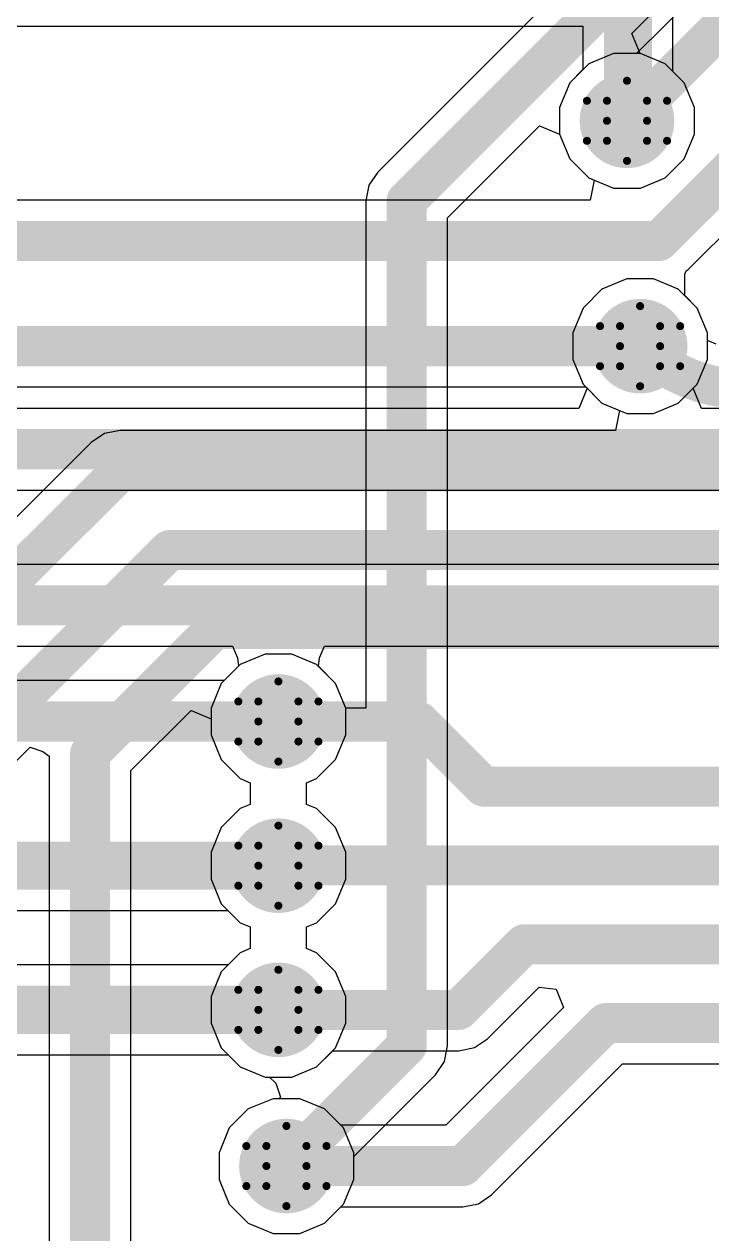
# Model space of a CAD drawing. Header units: inches. Extents: x -0.2 to 15.8, y 0 to 3.5.
# Drawn here: x 0.8916 to 1.0632, y 0.9641 to 1.2661 of the extents above; entities that cross this region are included whole.
import ezdxf

# ---------------------------------------------------------------- set-up
doc = ezdxf.new("R2010")
doc.units = ezdxf.units.IN
doc.header["$MEASUREMENT"] = 0
for name, color, linetype in [('Bottom Layer', 5, 'Continuous'), ('Drill Drawing', 1, 'Continuous'), ('Signal_1', 16, 'Continuous'), ('Signal_2', 76, 'Continuous'), ('Top Layer', 1, 'Continuous'), ('Via Holes', 16, 'Continuous')]:
    doc.layers.add(name, color=color, linetype=linetype)

msp = doc.modelspace()

# ---------------------------------------------------------------- hatches: boundary and pattern name
at = {"layer": 'Bottom Layer'}
h = msp.add_hatch(color=5, dxfattribs=at)
edge = h.paths.add_edge_path()
edge.add_arc((1.042, 1.242), 0.01181, 0, 360)
h = msp.add_hatch(color=5, dxfattribs=at)
edge = h.paths.add_edge_path()
edge.add_arc((1.04527, 1.18573), 0.01181, 0, 360)
h = msp.add_hatch(color=5, dxfattribs=at)
edge = h.paths.add_edge_path()
edge.add_arc((0.955, 1.092), 0.01181, 0, 360)
h = msp.add_hatch(color=5, dxfattribs=at)
edge = h.paths.add_edge_path()
edge.add_arc((0.955, 1.056), 0.01181, 0, 360)
h = msp.add_hatch(color=5, dxfattribs=at)
edge = h.paths.add_edge_path()
edge.add_arc((0.955, 1.02), 0.01181, 0, 360)
h = msp.add_hatch(color=5, dxfattribs=at)
edge = h.paths.add_edge_path()
edge.add_arc((0.957, 0.981), 0.01181, 0, 360)
at = {"layer": 'Signal_1'}
h = msp.add_hatch(color=16, dxfattribs=at)
edge = h.paths.add_edge_path()
edge.add_arc((1.042, 1.242), 0.01181, 0, 360)
h = msp.add_hatch(color=16, dxfattribs=at)
edge = h.paths.add_edge_path()
edge.add_arc((1.04527, 1.18573), 0.01181, 0, 360)
h = msp.add_hatch(color=16, dxfattribs=at)
edge = h.paths.add_edge_path()
edge.add_arc((0.955, 1.092), 0.01181, 0, 360)
h = msp.add_hatch(color=16, dxfattribs=at)
edge = h.paths.add_edge_path()
edge.add_arc((0.955, 1.056), 0.01181, 0, 360)
h = msp.add_hatch(color=16, dxfattribs=at)
edge = h.paths.add_edge_path()
edge.add_arc((0.955, 1.02), 0.01181, 0, 360)
h = msp.add_hatch(color=16, dxfattribs=at)
edge = h.paths.add_edge_path()
edge.add_arc((0.957, 0.981), 0.01181, 0, 360)
at = {"layer": 'Signal_2'}
h = msp.add_hatch(color=76, dxfattribs=at)
edge = h.paths.add_edge_path()
edge.add_arc((1.042, 1.242), 0.01181, 0, 360)
h = msp.add_hatch(color=76, dxfattribs=at)
edge = h.paths.add_edge_path()
edge.add_arc((1.04527, 1.18573), 0.01181, 0, 360)
h = msp.add_hatch(color=76, dxfattribs=at)
edge = h.paths.add_edge_path()
edge.add_arc((0.955, 1.092), 0.01181, 0, 360)
h = msp.add_hatch(color=76, dxfattribs=at)
edge = h.paths.add_edge_path()
edge.add_arc((0.955, 1.056), 0.01181, 0, 360)
h = msp.add_hatch(color=76, dxfattribs=at)
edge = h.paths.add_edge_path()
edge.add_arc((0.955, 1.02), 0.01181, 0, 360)
h = msp.add_hatch(color=76, dxfattribs=at)
edge = h.paths.add_edge_path()
edge.add_arc((0.957, 0.981), 0.01181, 0, 360)
at = {"layer": 'Top Layer'}
h = msp.add_hatch(color=1, dxfattribs=at)
edge = h.paths.add_edge_path()
edge.add_arc((1.042, 1.242), 0.01181, 0, 360)
h = msp.add_hatch(color=1, dxfattribs=at)
edge = h.paths.add_edge_path()
edge.add_arc((1.04527, 1.18573), 0.01181, 0, 360)
h = msp.add_hatch(color=1, dxfattribs=at)
edge = h.paths.add_edge_path()
edge.add_arc((0.955, 1.092), 0.01181, 0, 360)
h = msp.add_hatch(color=1, dxfattribs=at)
edge = h.paths.add_edge_path()
edge.add_arc((0.955, 1.056), 0.01181, 0, 360)
h = msp.add_hatch(color=1, dxfattribs=at)
edge = h.paths.add_edge_path()
edge.add_arc((0.955, 1.02), 0.01181, 0, 360)
h = msp.add_hatch(color=1, dxfattribs=at)
edge = h.paths.add_edge_path()
edge.add_arc((0.957, 0.981), 0.01181, 0, 360)
at = {"layer": 'Via Holes'}
h = msp.add_hatch(color=7, dxfattribs=at)
edge = h.paths.add_edge_path()
edge.add_arc((1.042, 1.242), 0.00591, 0, 360)
h = msp.add_hatch(color=7, dxfattribs=at)
edge = h.paths.add_edge_path()
edge.add_arc((1.04527, 1.18573), 0.00591, 0, 360)
h = msp.add_hatch(color=7, dxfattribs=at)
edge = h.paths.add_edge_path()
edge.add_arc((0.955, 1.092), 0.00591, 0, 360)
h = msp.add_hatch(color=7, dxfattribs=at)
edge = h.paths.add_edge_path()
edge.add_arc((0.955, 1.056), 0.00591, 0, 360)
h = msp.add_hatch(color=7, dxfattribs=at)
edge = h.paths.add_edge_path()
edge.add_arc((0.955, 1.02), 0.00591, 0, 360)
h = msp.add_hatch(color=7, dxfattribs=at)
edge = h.paths.add_edge_path()
edge.add_arc((0.957, 0.981), 0.00591, 0, 360)

# ---------------------------------------------------------------- linework, layer by layer
at = {"layer": 'Bottom Layer'}
for p, q in [((1.18462, 1.43403), (0.97979, 1.22921)), ((1.04323, 1.26381), (1.20202, 1.4226)), ((1.0453, 1.25881), (1.04323, 1.26381)), ((1.04534, 1.25881), (1.0453, 1.25881)), ((1.05152, 1.25625), (1.04534, 1.25881)), ((1.05625, 1.25152), (1.05152, 1.25625)), ((1.05881, 1.24534), (1.05625, 1.25152)), ((1.05881, 1.23866), (1.05881, 1.24534)), ((0.9972, 1.21778), (1.02019, 1.24077)), ((1.02019, 1.24077), (1.02519, 1.2387)), ((1.02519, 1.2387), (1.02519, 1.23866)), ((1.02519, 1.23866), (1.02775, 1.23248)), ((1.05625, 1.23248), (1.05881, 1.23866)), ((1.02775, 1.23248), (1.03248, 1.22775)), ((1.05152, 1.22775), (1.05625, 1.23248)), ((0.97979, 1.22921), (0.97758, 1.2259)), ((1.03248, 1.22775), (1.03866, 1.22519)), ((1.04534, 1.22519), (1.05152, 1.22775)), ((0.97758, 1.2259), (0.9768, 1.222)), ((1.03866, 1.22519), (1.04534, 1.22519)), ((0.9768, 1.222), (0.9768, 1.09536)), ((0.9972, 1.011), (0.9972, 1.21778)), ((1.04193, 1.20254), (1.03575, 1.19998)), ((1.04862, 1.20254), (1.04193, 1.20254)), ((1.0548, 1.19998), (1.04862, 1.20254)), ((1.03575, 1.19998), (1.03102, 1.19525)), ((1.05952, 1.19525), (1.0548, 1.19998)), ((1.03102, 1.19525), (1.02846, 1.18907)), ((1.06208, 1.18907), (1.05952, 1.19525)), ((1.02846, 1.18907), (1.02846, 1.18238)), ((1.06208, 1.18238), (1.06208, 1.18907)), ((1.02846, 1.18238), (1.03102, 1.1762)), ((1.05952, 1.1762), (1.06208, 1.18238)), ((1.03102, 1.1762), (1.03575, 1.17148)), ((1.0548, 1.17148), (1.05952, 1.1762)), ((1.03575, 1.17148), (1.04193, 1.16892)), ((1.04193, 1.16892), (1.04862, 1.16892)), ((1.04862, 1.16892), (1.0548, 1.17148)), ((0.95166, 1.10881), (0.94548, 1.10625)), ((0.95834, 1.10881), (0.95166, 1.10881)), ((0.96452, 1.10625), (0.95834, 1.10881)), ((0.94548, 1.10625), (0.94075, 1.10152)), ((0.96925, 1.10152), (0.96452, 1.10625)), ((0.94075, 1.10152), (0.93819, 1.09534)), ((0.97181, 1.09534), (0.96925, 1.10152)), ((0.93819, 1.09534), (0.93819, 1.08866)), ((0.9768, 1.09536), (0.97181, 1.09534)), ((0.93819, 1.08866), (0.94075, 1.08248)), ((0.94075, 1.08248), (0.94548, 1.07775)), ((0.94548, 1.07775), (0.94799, 1.07671)), ((0.94799, 1.07671), (0.94799, 1.07129)), ((0.94548, 1.07025), (0.94075, 1.06552)), ((0.94799, 1.07129), (0.94548, 1.07025)), ((0.94075, 1.06552), (0.93819, 1.05934)), ((0.93819, 1.05934), (0.93819, 1.05266)), ((0.93819, 1.05266), (0.94075, 1.04648)), ((0.94075, 1.04648), (0.94548, 1.04175)), ((0.94548, 1.04175), (0.94799, 1.04071)), ((0.94799, 1.04071), (0.94799, 1.03529)), ((0.94548, 1.03425), (0.94244, 1.03122)), ((0.94799, 1.03529), (0.94548, 1.03425)), ((0.94244, 1.03122), (0.84065, 1.03122)), ((0.99642, 1.0071), (0.9972, 1.011)), ((0.836, 1.00878), (0.94244, 1.00878)), ((0.94244, 1.00878), (0.94548, 1.00575)), ((0.99421, 1.00379), (0.99642, 1.0071)), ((0.94548, 1.00575), (0.95166, 1.00319)), ((0.95166, 1.00319), (0.9528, 1.00319)), ((0.9528, 1.00319), (0.95433, 1.00168)), ((0.97381, 0.98339), (0.99421, 1.00379)), ((0.95433, 1.00168), (0.95548, 0.99819)), ((0.95366, 0.99781), (0.94748, 0.99525)), ((0.95508, 0.99781), (0.95366, 0.99781)), ((0.95548, 0.99819), (0.95508, 0.99781)), ((0.94748, 0.99525), (0.94275, 0.99052)), ((0.94275, 0.99052), (0.94019, 0.98434)), ((0.94019, 0.98434), (0.94019, 0.97766)), ((0.97381, 0.97766), (0.97381, 0.98339)), ((0.94019, 0.97766), (0.94275, 0.97148)), ((0.97125, 0.97148), (0.97381, 0.97766)), ((0.94275, 0.97148), (0.94748, 0.96675)), ((0.96652, 0.96675), (0.97125, 0.97148)), ((0.94748, 0.96675), (0.95366, 0.96419)), ((0.96034, 0.96419), (0.96652, 0.96675)), ((0.95366, 0.96419), (0.96034, 0.96419))]:
    msp.add_line(p, q, dxfattribs=at)
for points, const_width in [([(0.987, 1.222), (1.19481, 1.42981)], 0.01), ([(0.987, 1.011), (0.987, 1.222)], 0.01), ([(0.836, 1.02), (0.955, 1.02)], 0.012), ([(0.957, 0.981), (0.987, 1.011)], 0.01)]:
    msp.add_lwpolyline(points, dxfattribs=dict(at, const_width=const_width))
for points, const_width in [([(0.9845, 1.222, 1), (0.9895, 1.222, 1)], 0.005), ([(0.9845, 1.222, 1), (0.9895, 1.222, 1)], 0.005), ([(0.952, 1.02, 1), (0.958, 1.02, 1)], 0.006), ([(0.9845, 1.011, 1), (0.9895, 1.011, 1)], 0.005), ([(0.9845, 1.011, 1), (0.9895, 1.011, 1)], 0.005), ([(0.9545, 0.981, 1), (0.9595, 0.981, 1)], 0.005)]:
    msp.add_lwpolyline(points, format="xyb", close=True, dxfattribs=dict(at, const_width=const_width))
at = {"layer": 'Drill Drawing', "const_width": 0.002}
for points in [[(1.037, 1.247), (1.042, 1.252)], [(1.042, 1.252), (1.047, 1.247)], [(1.032, 1.247), (1.037, 1.242)], [(1.032, 1.247), (1.037, 1.247)], [(1.047, 1.247), (1.052, 1.247)], [(1.047, 1.242), (1.052, 1.247)], [(1.032, 1.237), (1.037, 1.242)], [(1.047, 1.242), (1.052, 1.237)], [(1.032, 1.237), (1.037, 1.237)], [(1.037, 1.237), (1.042, 1.232)], [(1.042, 1.232), (1.047, 1.237)], [(1.047, 1.237), (1.052, 1.237)], [(1.04027, 1.19073), (1.04527, 1.19573)], [(1.04527, 1.19573), (1.05027, 1.19073)], [(1.03527, 1.19073), (1.04027, 1.18573)], [(1.03527, 1.19073), (1.04027, 1.19073)], [(1.05027, 1.19073), (1.05527, 1.19073)], [(1.05027, 1.18573), (1.05527, 1.19073)], [(1.03527, 1.18073), (1.04027, 1.18573)], [(1.05027, 1.18573), (1.05527, 1.18073)], [(1.03527, 1.18073), (1.04027, 1.18073)], [(1.04027, 1.18073), (1.04527, 1.17573)], [(1.04527, 1.17573), (1.05027, 1.18073)], [(1.05027, 1.18073), (1.05527, 1.18073)], [(0.95, 1.097), (0.955, 1.102)], [(0.955, 1.102), (0.96, 1.097)], [(0.945, 1.097), (0.95, 1.092)], [(0.945, 1.097), (0.95, 1.097)], [(0.96, 1.097), (0.965, 1.097)], [(0.96, 1.092), (0.965, 1.097)], [(0.945, 1.087), (0.95, 1.092)], [(0.96, 1.092), (0.965, 1.087)], [(0.945, 1.087), (0.95, 1.087)], [(0.95, 1.087), (0.955, 1.082)], [(0.955, 1.082), (0.96, 1.087)], [(0.96, 1.087), (0.965, 1.087)], [(0.95, 1.061), (0.955, 1.066)], [(0.955, 1.066), (0.96, 1.061)], [(0.945, 1.061), (0.95, 1.056)], [(0.945, 1.061), (0.95, 1.061)], [(0.96, 1.061), (0.965, 1.061)], [(0.96, 1.056), (0.965, 1.061)], [(0.945, 1.051), (0.95, 1.056)], [(0.96, 1.056), (0.965, 1.051)], [(0.945, 1.051), (0.95, 1.051)], [(0.95, 1.051), (0.955, 1.046)], [(0.955, 1.046), (0.96, 1.051)], [(0.96, 1.051), (0.965, 1.051)], [(0.95, 1.025), (0.955, 1.03)], [(0.955, 1.03), (0.96, 1.025)], [(0.945, 1.025), (0.95, 1.02)], [(0.945, 1.025), (0.95, 1.025)], [(0.96, 1.025), (0.965, 1.025)], [(0.96, 1.02), (0.965, 1.025)], [(0.945, 1.015), (0.95, 1.02)], [(0.96, 1.02), (0.965, 1.015)], [(0.945, 1.015), (0.95, 1.015)], [(0.95, 1.015), (0.955, 1.01)], [(0.955, 1.01), (0.96, 1.015)], [(0.96, 1.015), (0.965, 1.015)], [(0.952, 0.986), (0.957, 0.991)], [(0.957, 0.991), (0.962, 0.986)], [(0.947, 0.986), (0.952, 0.981)], [(0.947, 0.986), (0.952, 0.986)], [(0.962, 0.986), (0.967, 0.986)], [(0.962, 0.981), (0.967, 0.986)], [(0.947, 0.976), (0.952, 0.981)], [(0.962, 0.981), (0.967, 0.976)], [(0.947, 0.976), (0.952, 0.976)], [(0.952, 0.976), (0.957, 0.971)], [(0.957, 0.971), (0.962, 0.976)], [(0.962, 0.976), (0.967, 0.976)]]:
    msp.add_lwpolyline(points, dxfattribs=at)
at = {"layer": 'Drill Drawing', "const_width": 0.001}
for points in [[(1.0415, 1.252, 1), (1.0425, 1.252, 1)], [(1.0415, 1.252, 1), (1.0425, 1.252, 1)], [(1.0315, 1.247, 1), (1.0325, 1.247, 1)], [(1.0315, 1.247, 1), (1.0325, 1.247, 1)], [(1.0365, 1.247, 1), (1.0375, 1.247, 1)], [(1.0365, 1.247, 1), (1.0375, 1.247, 1)], [(1.0465, 1.247, 1), (1.0475, 1.247, 1)], [(1.0465, 1.247, 1), (1.0475, 1.247, 1)], [(1.0515, 1.247, 1), (1.0525, 1.247, 1)], [(1.0515, 1.247, 1), (1.0525, 1.247, 1)], [(1.0365, 1.242, 1), (1.0375, 1.242, 1)], [(1.0365, 1.242, 1), (1.0375, 1.242, 1)], [(1.0465, 1.242, 1), (1.0475, 1.242, 1)], [(1.0465, 1.242, 1), (1.0475, 1.242, 1)], [(1.0315, 1.237, 1), (1.0325, 1.237, 1)], [(1.0315, 1.237, 1), (1.0325, 1.237, 1)], [(1.0365, 1.237, 1), (1.0375, 1.237, 1)], [(1.0365, 1.237, 1), (1.0375, 1.237, 1)], [(1.0465, 1.237, 1), (1.0475, 1.237, 1)], [(1.0465, 1.237, 1), (1.0475, 1.237, 1)], [(1.0515, 1.237, 1), (1.0525, 1.237, 1)], [(1.0515, 1.237, 1), (1.0525, 1.237, 1)], [(1.0415, 1.232, 1), (1.0425, 1.232, 1)], [(1.0415, 1.232, 1), (1.0425, 1.232, 1)], [(1.04477, 1.19573, 1), (1.04577, 1.19573, 1)], [(1.04477, 1.19573, 1), (1.04577, 1.19573, 1)], [(1.03477, 1.19073, 1), (1.03577, 1.19073, 1)], [(1.03477, 1.19073, 1), (1.03577, 1.19073, 1)], [(1.03977, 1.19073, 1), (1.04077, 1.19073, 1)], [(1.03977, 1.19073, 1), (1.04077, 1.19073, 1)], [(1.04977, 1.19073, 1), (1.05077, 1.19073, 1)], [(1.04977, 1.19073, 1), (1.05077, 1.19073, 1)], [(1.05477, 1.19073, 1), (1.05577, 1.19073, 1)], [(1.05477, 1.19073, 1), (1.05577, 1.19073, 1)], [(1.03977, 1.18573, 1), (1.04077, 1.18573, 1)], [(1.03977, 1.18573, 1), (1.04077, 1.18573, 1)], [(1.04977, 1.18573, 1), (1.05077, 1.18573, 1)], [(1.04977, 1.18573, 1), (1.05077, 1.18573, 1)], [(1.03477, 1.18073, 1), (1.03577, 1.18073, 1)], [(1.03477, 1.18073, 1), (1.03577, 1.18073, 1)], [(1.03977, 1.18073, 1), (1.04077, 1.18073, 1)], [(1.03977, 1.18073, 1), (1.04077, 1.18073, 1)], [(1.04977, 1.18073, 1), (1.05077, 1.18073, 1)], [(1.04977, 1.18073, 1), (1.05077, 1.18073, 1)], [(1.05477, 1.18073, 1), (1.05577, 1.18073, 1)], [(1.05477, 1.18073, 1), (1.05577, 1.18073, 1)], [(1.04477, 1.17573, 1), (1.04577, 1.17573, 1)], [(1.04477, 1.17573, 1), (1.04577, 1.17573, 1)], [(0.9545, 1.102, 1), (0.9555, 1.102, 1)], [(0.9545, 1.102, 1), (0.9555, 1.102, 1)], [(0.9445, 1.097, 1), (0.9455, 1.097, 1)], [(0.9445, 1.097, 1), (0.9455, 1.097, 1)], [(0.9495, 1.097, 1), (0.9505, 1.097, 1)], [(0.9495, 1.097, 1), (0.9505, 1.097, 1)], [(0.9595, 1.097, 1), (0.9605, 1.097, 1)], [(0.9595, 1.097, 1), (0.9605, 1.097, 1)], [(0.9645, 1.097, 1), (0.9655, 1.097, 1)], [(0.9645, 1.097, 1), (0.9655, 1.097, 1)], [(0.9495, 1.092, 1), (0.9505, 1.092, 1)], [(0.9495, 1.092, 1), (0.9505, 1.092, 1)], [(0.9595, 1.092, 1), (0.9605, 1.092, 1)], [(0.9595, 1.092, 1), (0.9605, 1.092, 1)], [(0.9445, 1.087, 1), (0.9455, 1.087, 1)], [(0.9445, 1.087, 1), (0.9455, 1.087, 1)], [(0.9495, 1.087, 1), (0.9505, 1.087, 1)], [(0.9495, 1.087, 1), (0.9505, 1.087, 1)], [(0.9595, 1.087, 1), (0.9605, 1.087, 1)], [(0.9595, 1.087, 1), (0.9605, 1.087, 1)], [(0.9645, 1.087, 1), (0.9655, 1.087, 1)], [(0.9645, 1.087, 1), (0.9655, 1.087, 1)], [(0.9545, 1.082, 1), (0.9555, 1.082, 1)], [(0.9545, 1.082, 1), (0.9555, 1.082, 1)], [(0.9545, 1.066, 1), (0.9555, 1.066, 1)], [(0.9545, 1.066, 1), (0.9555, 1.066, 1)], [(0.9445, 1.061, 1), (0.9455, 1.061, 1)], [(0.9445, 1.061, 1), (0.9455, 1.061, 1)], [(0.9495, 1.061, 1), (0.9505, 1.061, 1)], [(0.9495, 1.061, 1), (0.9505, 1.061, 1)], [(0.9595, 1.061, 1), (0.9605, 1.061, 1)], [(0.9595, 1.061, 1), (0.9605, 1.061, 1)], [(0.9645, 1.061, 1), (0.9655, 1.061, 1)], [(0.9645, 1.061, 1), (0.9655, 1.061, 1)], [(0.9495, 1.056, 1), (0.9505, 1.056, 1)], [(0.9495, 1.056, 1), (0.9505, 1.056, 1)], [(0.9595, 1.056, 1), (0.9605, 1.056, 1)], [(0.9595, 1.056, 1), (0.9605, 1.056, 1)], [(0.9445, 1.051, 1), (0.9455, 1.051, 1)], [(0.9445, 1.051, 1), (0.9455, 1.051, 1)], [(0.9495, 1.051, 1), (0.9505, 1.051, 1)], [(0.9495, 1.051, 1), (0.9505, 1.051, 1)], [(0.9595, 1.051, 1), (0.9605, 1.051, 1)], [(0.9595, 1.051, 1), (0.9605, 1.051, 1)], [(0.9645, 1.051, 1), (0.9655, 1.051, 1)], [(0.9645, 1.051, 1), (0.9655, 1.051, 1)], [(0.9545, 1.046, 1), (0.9555, 1.046, 1)], [(0.9545, 1.046, 1), (0.9555, 1.046, 1)], [(0.9545, 1.03, 1), (0.9555, 1.03, 1)], [(0.9545, 1.03, 1), (0.9555, 1.03, 1)], [(0.9445, 1.025, 1), (0.9455, 1.025, 1)], [(0.9445, 1.025, 1), (0.9455, 1.025, 1)], [(0.9495, 1.025, 1), (0.9505, 1.025, 1)], [(0.9495, 1.025, 1), (0.9505, 1.025, 1)], [(0.9595, 1.025, 1), (0.9605, 1.025, 1)], [(0.9595, 1.025, 1), (0.9605, 1.025, 1)], [(0.9645, 1.025, 1), (0.9655, 1.025, 1)], [(0.9645, 1.025, 1), (0.9655, 1.025, 1)], [(0.9495, 1.02, 1), (0.9505, 1.02, 1)], [(0.9495, 1.02, 1), (0.9505, 1.02, 1)], [(0.9595, 1.02, 1), (0.9605, 1.02, 1)], [(0.9595, 1.02, 1), (0.9605, 1.02, 1)], [(0.9445, 1.015, 1), (0.9455, 1.015, 1)], [(0.9445, 1.015, 1), (0.9455, 1.015, 1)], [(0.9495, 1.015, 1), (0.9505, 1.015, 1)], [(0.9495, 1.015, 1), (0.9505, 1.015, 1)], [(0.9595, 1.015, 1), (0.9605, 1.015, 1)], [(0.9595, 1.015, 1), (0.9605, 1.015, 1)], [(0.9645, 1.015, 1), (0.9655, 1.015, 1)], [(0.9645, 1.015, 1), (0.9655, 1.015, 1)], [(0.9545, 1.01, 1), (0.9555, 1.01, 1)], [(0.9545, 1.01, 1), (0.9555, 1.01, 1)], [(0.9565, 0.991, 1), (0.9575, 0.991, 1)], [(0.9565, 0.991, 1), (0.9575, 0.991, 1)], [(0.9465, 0.986, 1), (0.9475, 0.986, 1)], [(0.9465, 0.986, 1), (0.9475, 0.986, 1)], [(0.9515, 0.986, 1), (0.9525, 0.986, 1)], [(0.9515, 0.986, 1), (0.9525, 0.986, 1)], [(0.9615, 0.986, 1), (0.9625, 0.986, 1)], [(0.9615, 0.986, 1), (0.9625, 0.986, 1)], [(0.9665, 0.986, 1), (0.9675, 0.986, 1)], [(0.9665, 0.986, 1), (0.9675, 0.986, 1)], [(0.9515, 0.981, 1), (0.9525, 0.981, 1)], [(0.9515, 0.981, 1), (0.9525, 0.981, 1)], [(0.9615, 0.981, 1), (0.9625, 0.981, 1)], [(0.9615, 0.981, 1), (0.9625, 0.981, 1)], [(0.9465, 0.976, 1), (0.9475, 0.976, 1)], [(0.9465, 0.976, 1), (0.9475, 0.976, 1)], [(0.9515, 0.976, 1), (0.9525, 0.976, 1)], [(0.9515, 0.976, 1), (0.9525, 0.976, 1)], [(0.9615, 0.976, 1), (0.9625, 0.976, 1)], [(0.9615, 0.976, 1), (0.9625, 0.976, 1)], [(0.9665, 0.976, 1), (0.9675, 0.976, 1)], [(0.9665, 0.976, 1), (0.9675, 0.976, 1)], [(0.9565, 0.971, 1), (0.9575, 0.971, 1)], [(0.9565, 0.971, 1), (0.9575, 0.971, 1)]]:
    msp.add_lwpolyline(points, format="xyb", close=True, dxfattribs=at)
at = {"layer": 'Signal_1'}
for p, q in [((1.03866, 1.25881), (1.03248, 1.25625)), ((1.04534, 1.25881), (1.03866, 1.25881)), ((1.05152, 1.25625), (1.04534, 1.25881)), ((1.03248, 1.25625), (1.02775, 1.25152)), ((1.05625, 1.25152), (1.05152, 1.25625)), ((1.02775, 1.25152), (1.02519, 1.24534)), ((1.05881, 1.24534), (1.05625, 1.25152)), ((1.02519, 1.24534), (1.02519, 1.23866)), ((1.05881, 1.23866), (1.05881, 1.24534)), ((1.02519, 1.23866), (1.02775, 1.23248)), ((1.05625, 1.23248), (1.05881, 1.23866)), ((1.02775, 1.23248), (1.03248, 1.22775)), ((1.05152, 1.22775), (1.05625, 1.23248)), ((1.03248, 1.22775), (1.03866, 1.22519)), ((1.04534, 1.22519), (1.05152, 1.22775)), ((1.03866, 1.22519), (1.04534, 1.22519)), ((1.04193, 1.20254), (1.03575, 1.19998)), ((1.04862, 1.20254), (1.04193, 1.20254)), ((1.0548, 1.19998), (1.04862, 1.20254)), ((1.03575, 1.19998), (1.03102, 1.19525)), ((1.05952, 1.19525), (1.0548, 1.19998)), ((1.03102, 1.19525), (1.02846, 1.18907)), ((1.06208, 1.18907), (1.05952, 1.19525)), ((1.02846, 1.18907), (1.02846, 1.18238)), ((1.06208, 1.18238), (1.06208, 1.18907)), ((1.02846, 1.18238), (1.03102, 1.1762)), ((1.05952, 1.1762), (1.06208, 1.18238)), ((1.03203, 1.1752), (1.02996, 1.1702)), ((1.03102, 1.1762), (1.03203, 1.1752)), ((1.05852, 1.1752), (1.05952, 1.1762)), ((1.06059, 1.1702), (1.05852, 1.1752)), ((1.02996, 1.1702), (0.87863, 1.1702)), ((1.16242, 1.1702), (1.06059, 1.1702)), ((0.87863, 1.1498), (1.16242, 1.1498)), ((1.16442, 1.1312), (0.85822, 1.1312)), ((0.854, 1.1108), (0.9435, 1.1108)), ((0.9435, 1.1108), (0.94477, 1.10789)), ((0.96523, 1.10789), (0.9665, 1.1108)), ((0.9665, 1.1108), (1.16442, 1.1108)), ((0.94503, 1.1058), (0.94075, 1.10152)), ((0.94477, 1.10789), (0.94503, 1.1058)), ((0.96497, 1.1058), (0.96523, 1.10789)), ((0.96925, 1.10152), (0.96497, 1.1058)), ((0.94075, 1.10152), (0.93819, 1.09534)), ((0.97181, 1.09534), (0.96925, 1.10152)), ((0.93819, 1.09534), (0.93819, 1.08866)), ((0.97181, 1.08866), (0.97181, 1.09534)), ((0.93819, 1.08866), (0.94075, 1.08248)), ((0.96925, 1.08248), (0.97181, 1.08866)), ((0.94075, 1.08248), (0.94548, 1.07775)), ((0.96452, 1.07775), (0.96925, 1.08248)), ((0.94548, 1.07775), (0.94799, 1.07671)), ((0.94799, 1.07671), (0.94799, 1.07129)), ((0.96201, 1.07671), (0.96452, 1.07775)), ((0.96201, 1.07129), (0.96201, 1.07671)), ((0.94548, 1.07025), (0.94075, 1.06552)), ((0.94799, 1.07129), (0.94548, 1.07025)), ((0.96452, 1.07025), (0.96201, 1.07129)), ((0.96925, 1.06552), (0.96452, 1.07025)), ((0.94075, 1.06552), (0.93819, 1.05934)), ((0.97181, 1.05934), (0.96925, 1.06552)), ((0.93819, 1.05934), (0.93819, 1.05266)), ((0.97181, 1.05266), (0.97181, 1.05934)), ((0.93819, 1.05266), (0.94075, 1.04648)), ((0.96925, 1.04648), (0.97181, 1.05266)), ((0.94075, 1.04648), (0.94548, 1.04175)), ((0.96452, 1.04175), (0.96925, 1.04648)), ((0.94548, 1.04175), (0.94799, 1.04071)), ((0.94799, 1.04071), (0.94799, 1.03529)), ((0.96201, 1.04071), (0.96452, 1.04175)), ((0.96201, 1.03529), (0.96201, 1.04071)), ((0.94548, 1.03425), (0.94075, 1.02952)), ((0.94799, 1.03529), (0.94548, 1.03425)), ((0.96452, 1.03425), (0.96201, 1.03529)), ((0.96925, 1.02952), (0.96452, 1.03425)), ((0.94075, 1.02952), (0.93819, 1.02334)), ((0.97181, 1.02334), (0.96925, 1.02952)), ((0.93819, 1.02334), (0.93819, 1.01666)), ((0.97181, 1.01666), (0.97181, 1.02334)), ((0.93819, 1.01666), (0.94075, 1.01048)), ((0.96925, 1.01048), (0.97181, 1.01666)), ((0.94075, 1.01048), (0.94548, 1.00575)), ((0.96452, 1.00575), (0.96925, 1.01048)), ((0.94548, 1.00575), (0.95166, 1.00319)), ((0.95166, 1.00319), (0.95834, 1.00319)), ((0.95834, 1.00319), (0.96452, 1.00575)), ((0.95366, 0.99781), (0.94748, 0.99525)), ((0.96034, 0.99781), (0.95366, 0.99781)), ((0.96652, 0.99525), (0.96034, 0.99781)), ((0.94748, 0.99525), (0.94275, 0.99052)), ((0.97125, 0.99052), (0.96652, 0.99525)), ((0.94275, 0.99052), (0.94019, 0.98434)), ((0.97381, 0.98434), (0.97125, 0.99052)), ((0.94019, 0.98434), (0.94019, 0.97766)), ((0.97381, 0.97766), (0.97381, 0.98434)), ((0.94019, 0.97766), (0.94275, 0.97148)), ((0.97125, 0.97148), (0.97381, 0.97766)), ((0.94275, 0.97148), (0.94748, 0.96675)), ((0.96652, 0.96675), (0.97125, 0.97148)), ((0.94748, 0.96675), (0.95366, 0.96419)), ((0.96034, 0.96419), (0.96652, 0.96675)), ((0.95366, 0.96419), (0.96034, 0.96419))]:
    msp.add_line(p, q, dxfattribs=at)
at = {"layer": 'Signal_1', "const_width": 0.01}
for points in [[(0.86506, 1.16), (1.176, 1.16)], [(0.854, 1.121), (1.178, 1.121)]]:
    msp.add_lwpolyline(points, dxfattribs=at)
at = {"layer": 'Signal_2'}
for p, q in [((1.07677, 1.29118), (1.04439, 1.25881)), ((1.05721, 1.20479), (1.11622, 1.2638)), ((1.03866, 1.25881), (1.03248, 1.25625)), ((1.04439, 1.25881), (1.03866, 1.25881)), ((1.03248, 1.25625), (1.02775, 1.25152)), ((1.02775, 1.25152), (1.02519, 1.24534)), ((1.02519, 1.24534), (1.02519, 1.23866)), ((1.02519, 1.23866), (1.02775, 1.23248)), ((1.02775, 1.23248), (1.03248, 1.22775)), ((1.03248, 1.22775), (1.03381, 1.2272)), ((1.03381, 1.2272), (1.03282, 1.2222)), ((1.03282, 1.2222), (0.81456, 1.2222)), ((1.05641, 1.19837), (1.05646, 1.20374)), ((1.05646, 1.20374), (1.05679, 1.20451)), ((1.05679, 1.20451), (1.05721, 1.20479)), ((1.05952, 1.19525), (1.05641, 1.19837)), ((1.06208, 1.18907), (1.05952, 1.19525)), ((1.06208, 1.18238), (1.06208, 1.18907)), ((1.05952, 1.1762), (1.06208, 1.18238)), ((0.88037, 1.17553), (1.03169, 1.17553)), ((1.03169, 1.17553), (1.03575, 1.17148)), ((1.0548, 1.17148), (1.05952, 1.1762)), ((1.03575, 1.17148), (1.04193, 1.16892)), ((1.04193, 1.16892), (1.04862, 1.16892)), ((1.04862, 1.16892), (1.0548, 1.17148)), ((0.95166, 1.10881), (0.94548, 1.10625)), ((0.95834, 1.10881), (0.95166, 1.10881)), ((0.96452, 1.10625), (0.95834, 1.10881)), ((0.94548, 1.10625), (0.94142, 1.1022)), ((0.96925, 1.10152), (0.96452, 1.10625)), ((0.94142, 1.1022), (0.666, 1.1022)), ((0.97181, 1.09534), (0.96925, 1.10152)), ((0.97181, 1.08866), (0.97181, 1.09534)), ((0.96925, 1.08248), (0.97181, 1.08866)), ((0.96452, 1.07775), (0.96925, 1.08248)), ((0.96201, 1.07671), (0.96452, 1.07775)), ((0.96201, 1.07129), (0.96201, 1.07671)), ((0.96452, 1.07025), (0.96201, 1.07129)), ((0.96925, 1.06552), (0.96452, 1.07025)), ((0.97181, 1.05934), (0.96925, 1.06552)), ((0.97181, 1.05266), (0.97181, 1.05934)), ((0.96925, 1.04648), (0.97181, 1.05266)), ((0.96452, 1.04175), (0.96925, 1.04648)), ((0.68453, 1.04481), (0.94241, 1.04481)), ((0.94241, 1.04481), (0.94548, 1.04175)), ((0.94548, 1.04175), (0.94799, 1.04071)), ((0.94799, 1.04071), (0.94799, 1.03529)), ((0.96201, 1.04071), (0.96452, 1.04175)), ((0.96201, 1.03529), (0.96201, 1.04071)), ((0.94548, 1.03425), (0.94075, 1.02952)), ((0.94799, 1.03529), (0.94548, 1.03425)), ((0.96452, 1.03425), (0.96201, 1.03529)), ((0.96925, 1.02952), (0.96452, 1.03425)), ((0.94075, 1.02952), (0.93819, 1.02334)), ((0.97181, 1.02334), (0.96925, 1.02952)), ((0.93819, 1.02334), (0.93819, 1.01666)), ((0.97181, 1.01666), (0.97181, 1.02334)), ((0.93819, 1.01666), (0.94075, 1.01048)), ((0.96925, 1.01048), (0.97181, 1.01666)), ((0.94075, 1.01048), (0.94548, 1.00575)), ((0.96452, 1.00575), (0.96925, 1.01048)), ((0.94548, 1.00575), (0.95166, 1.00319)), ((0.95166, 1.00319), (0.95834, 1.00319)), ((0.95834, 1.00319), (0.96452, 1.00575)), ((0.95366, 0.99781), (0.94748, 0.99525)), ((0.96034, 0.99781), (0.95366, 0.99781)), ((0.96652, 0.99525), (0.96034, 0.99781)), ((0.94748, 0.99525), (0.94275, 0.99052)), ((0.97125, 0.99052), (0.96652, 0.99525)), ((0.94275, 0.99052), (0.94019, 0.98434)), ((0.97381, 0.98434), (0.97125, 0.99052)), ((0.94019, 0.98434), (0.94019, 0.97766)), ((0.97381, 0.97766), (0.97381, 0.98434)), ((0.94019, 0.97766), (0.94275, 0.97148)), ((0.97125, 0.97148), (0.97381, 0.97766)), ((0.94275, 0.97148), (0.94748, 0.96675)), ((0.96652, 0.96675), (0.97125, 0.97148)), ((0.94748, 0.96675), (0.95366, 0.96419)), ((0.96034, 0.96419), (0.96652, 0.96675)), ((0.95366, 0.96419), (0.96034, 0.96419))]:
    msp.add_line(p, q, dxfattribs=at)
for points, const_width in [([(1.042, 1.242), (1.09, 1.29)], 0.01), ([(1.05, 1.212), (1.112, 1.274)], 0.01), ([(0.549, 1.212), (1.05, 1.212)], 0.01), ([(0.53227, 1.18573), (1.04527, 1.18573)], 0.01), ([(0.666, 1.092), (0.955, 1.092)], 0.01), ([(0.67203, 1.05603), (0.95497, 1.05603)], 0.012), ([(0.95497, 1.05603), (0.955, 1.056)], 0.012)]:
    msp.add_lwpolyline(points, dxfattribs=dict(at, const_width=const_width))
for points, const_width in [([(1.0395, 1.242, 1), (1.0445, 1.242, 1)], 0.005), ([(1.0475, 1.212, 1), (1.0525, 1.212, 1)], 0.005), ([(1.0475, 1.212, 1), (1.0525, 1.212, 1)], 0.005), ([(1.04277, 1.18573, 1), (1.04777, 1.18573, 1)], 0.005), ([(0.9525, 1.092, 1), (0.9575, 1.092, 1)], 0.005), ([(0.95197, 1.05603, 1), (0.95797, 1.05603, 1)], 0.006), ([(0.95197, 1.05603, 1), (0.95797, 1.05603, 1)], 0.006), ([(0.952, 1.056, 1), (0.958, 1.056, 1)], 0.006)]:
    msp.add_lwpolyline(points, format="xyb", close=True, dxfattribs=dict(at, const_width=const_width))
at = {"layer": 'Top Layer'}
for p, q in [((1.05344, 1.25434), (1.05344, 1.30015)), ((0.87525, 1.26562), (1.03101, 1.26562)), ((1.03101, 1.26562), (1.03101, 1.25478)), ((1.03101, 1.25478), (1.02775, 1.25152)), ((1.05625, 1.25152), (1.05344, 1.25434)), ((1.02775, 1.25152), (1.02519, 1.24534)), ((1.05881, 1.24534), (1.05625, 1.25152)), ((1.02519, 1.24534), (1.02519, 1.23866)), ((1.05881, 1.23866), (1.05881, 1.24534)), ((1.02519, 1.23866), (1.02775, 1.23248)), ((1.05625, 1.23248), (1.05881, 1.23866)), ((1.02775, 1.23248), (1.03248, 1.22775)), ((1.05152, 1.22775), (1.05625, 1.23248)), ((1.03248, 1.22775), (1.03866, 1.22519)), ((1.04534, 1.22519), (1.05152, 1.22775)), ((1.03866, 1.22519), (1.04534, 1.22519)), ((1.04193, 1.20254), (1.03575, 1.19998)), ((1.04862, 1.20254), (1.04193, 1.20254)), ((1.0548, 1.19998), (1.04862, 1.20254)), ((1.03575, 1.19998), (1.03102, 1.19525)), ((1.05952, 1.19525), (1.0548, 1.19998)), ((1.03102, 1.19525), (1.02846, 1.18907)), ((1.06208, 1.18907), (1.05952, 1.19525)), ((1.02846, 1.18907), (1.02846, 1.18238)), ((1.06208, 1.18713), (1.06208, 1.18907)), ((1.06424, 1.18624), (1.06208, 1.18713)), ((1.02846, 1.18238), (1.03102, 1.1762)), ((1.03102, 1.1762), (1.03575, 1.17148)), ((1.03575, 1.17148), (1.0401, 1.16968)), ((1.0401, 1.16968), (1.0391, 1.16468)), ((0.91158, 1.1639), (0.90827, 1.16169)), ((0.91548, 1.16468), (0.91158, 1.1639)), ((1.0391, 1.16468), (0.91548, 1.16468)), ((0.90827, 1.16169), (0.80979, 1.06321)), ((0.9182, 1.07978), (0.93319, 1.09477)), ((0.93319, 1.09477), (0.93819, 1.0927)), ((0.93819, 1.0927), (0.93819, 1.08866)), ((0.93819, 1.08866), (0.94075, 1.08248)), ((0.8717, 1.06428), (0.89303, 1.08561)), ((0.89303, 1.08561), (0.89618, 1.08455)), ((0.89618, 1.08455), (0.8978, 1.08331)), ((0.8978, 1.08331), (0.8978, 0.85558)), ((0.94075, 1.08248), (0.94548, 1.07775)), ((0.9182, 0.85558), (0.9182, 1.07978)), ((0.94548, 1.07775), (0.94799, 1.07671)), ((0.94799, 1.07671), (0.94799, 1.07129)), ((0.94548, 1.07025), (0.94075, 1.06552)), ((0.94799, 1.07129), (0.94548, 1.07025)), ((0.94075, 1.06552), (0.93819, 1.05934)), ((0.93819, 1.05934), (0.93819, 1.05266)), ((0.93819, 1.05266), (0.94075, 1.04648)), ((0.94075, 1.04648), (0.94548, 1.04175)), ((0.94548, 1.04175), (0.94799, 1.04071)), ((0.94799, 1.04071), (0.94799, 1.03529)), ((0.94548, 1.03425), (0.94075, 1.02952)), ((0.94799, 1.03529), (0.94548, 1.03425)), ((0.94075, 1.02952), (0.93819, 1.02334)), ((1.00721, 1.01279), (1.02006, 1.02565)), ((1.02006, 1.02565), (1.02433, 1.02517)), ((1.02433, 1.02517), (1.02614, 1.02056)), ((0.93819, 1.02334), (0.93819, 1.01666)), ((1.02614, 1.02056), (0.99678, 0.9912)), ((0.93819, 1.01666), (0.94075, 1.01048)), ((1.0039, 1.01058), (1.00721, 1.01279)), ((0.94075, 1.01048), (0.94548, 1.00575)), ((0.96452, 1.00575), (0.96858, 1.0098)), ((0.96858, 1.0098), (1, 1.0098)), ((1, 1.0098), (1.0039, 1.01058)), ((1.00821, 0.97379), (1.04091, 1.00649)), ((1.04091, 1.00649), (1.07462, 1.00649)), ((0.94548, 1.00575), (0.95166, 1.00319)), ((0.95166, 1.00319), (0.95834, 1.00319)), ((0.95834, 1.00319), (0.96452, 1.00575)), ((0.95366, 0.99781), (0.94748, 0.99525)), ((0.96034, 0.99781), (0.95366, 0.99781)), ((0.96652, 0.99525), (0.96034, 0.99781)), ((0.94748, 0.99525), (0.94275, 0.99052)), ((0.97058, 0.9912), (0.96652, 0.99525)), ((0.99678, 0.9912), (0.97058, 0.9912)), ((0.94275, 0.99052), (0.94019, 0.98434)), ((0.94019, 0.98434), (0.94019, 0.97766)), ((0.94019, 0.97766), (0.94275, 0.97148)), ((1.0049, 0.97158), (1.00821, 0.97379)), ((0.94275, 0.97148), (0.94748, 0.96675)), ((0.96652, 0.96675), (0.97058, 0.9708)), ((0.97058, 0.9708), (1.001, 0.9708)), ((1.001, 0.9708), (1.0049, 0.97158)), ((0.94748, 0.96675), (0.95366, 0.96419)), ((0.96034, 0.96419), (0.96652, 0.96675)), ((0.95366, 0.96419), (0.96034, 0.96419))]:
    msp.add_line(p, q, dxfattribs=at)
for points, const_width in [([(1.04222, 1.24222), (1.04222, 1.30015)], 0.012), ([(1.042, 1.242), (1.04222, 1.24222)], 0.012), ([(0.817, 1.056), (0.91548, 1.15448)], 0.01), ([(0.91548, 1.15448), (1.10915, 1.15448)], 0.01), ([(0.8615, 1.0685), (0.9278, 1.1348)], 0.01), ([(0.9278, 1.1348), (1.10915, 1.1348)], 0.01), ([(0.908, 1.084), (0.93911, 1.11511)], 0.01), ([(0.93911, 1.11511), (1.10915, 1.11511)], 0.01), ([(0.955, 1.092), (0.99, 1.092)], 0.01), ([(0.99, 1.092), (1.00626, 1.07574)], 0.01), ([(0.908, 0.842), (0.908, 1.084)], 0.01), ([(1.00626, 1.07574), (1.10915, 1.07574)], 0.01), ([(0.955, 1.05606), (1.10915, 1.05606)], 0.01), ([(1, 1.02), (1.01637, 1.03637)], 0.01), ([(1.01637, 1.03637), (1.10915, 1.03637)], 0.01), ([(0.955, 1.02), (1, 1.02)], 0.01), ([(1.001, 0.981), (1.03669, 1.01669)], 0.01), ([(1.03669, 1.01669), (1.10915, 1.01669)], 0.01), ([(0.957, 0.981), (1.001, 0.981)], 0.01)]:
    msp.add_lwpolyline(points, dxfattribs=dict(at, const_width=const_width))
for points, const_width in [([(1.039, 1.242, 1), (1.045, 1.242, 1)], 0.006), ([(1.03922, 1.24222, 1), (1.04522, 1.24222, 1)], 0.006), ([(1.03922, 1.24222, 1), (1.04522, 1.24222, 1)], 0.006), ([(1.04277, 1.18573, 1), (1.04777, 1.18573, 1)], 0.005), ([(0.91298, 1.15448, 1), (0.91798, 1.15448, 1)], 0.005), ([(0.91298, 1.15448, 1), (0.91798, 1.15448, 1)], 0.005), ([(0.9253, 1.1348, 1), (0.9303, 1.1348, 1)], 0.005), ([(0.9253, 1.1348, 1), (0.9303, 1.1348, 1)], 0.005), ([(0.93661, 1.11511, 1), (0.94161, 1.11511, 1)], 0.005), ([(0.93661, 1.11511, 1), (0.94161, 1.11511, 1)], 0.005), ([(0.9525, 1.092, 1), (0.9575, 1.092, 1)], 0.005), ([(0.9875, 1.092, 1), (0.9925, 1.092, 1)], 0.005), ([(0.9875, 1.092, 1), (0.9925, 1.092, 1)], 0.005), ([(0.9055, 1.084, 1), (0.9105, 1.084, 1)], 0.005), ([(0.9055, 1.084, 1), (0.9105, 1.084, 1)], 0.005), ([(1.00376, 1.07574, 1), (1.00876, 1.07574, 1)], 0.005), ([(1.00376, 1.07574, 1), (1.00876, 1.07574, 1)], 0.005), ([(0.9525, 1.05606, 1), (0.9575, 1.05606, 1)], 0.005), ([(1.01387, 1.03637, 1), (1.01887, 1.03637, 1)], 0.005), ([(1.01387, 1.03637, 1), (1.01887, 1.03637, 1)], 0.005), ([(0.9525, 1.02, 1), (0.9575, 1.02, 1)], 0.005), ([(0.9975, 1.02, 1), (1.0025, 1.02, 1)], 0.005), ([(0.9975, 1.02, 1), (1.0025, 1.02, 1)], 0.005), ([(1.03419, 1.01669, 1), (1.03919, 1.01669, 1)], 0.005), ([(1.03419, 1.01669, 1), (1.03919, 1.01669, 1)], 0.005), ([(0.9545, 0.981, 1), (0.9595, 0.981, 1)], 0.005), ([(0.9985, 0.981, 1), (1.0035, 0.981, 1)], 0.005), ([(0.9985, 0.981, 1), (1.0035, 0.981, 1)], 0.005)]:
    msp.add_lwpolyline(points, format="xyb", close=True, dxfattribs=dict(at, const_width=const_width))
at = {"layer": 'Top Layer', "const_width": 0.01}
msp.add_lwpolyline([(1.071, 1.17507, -0.198912), (1.04527, 1.18573)], format="xyb", dxfattribs=at)

doc.saveas('drawing.dxf')
